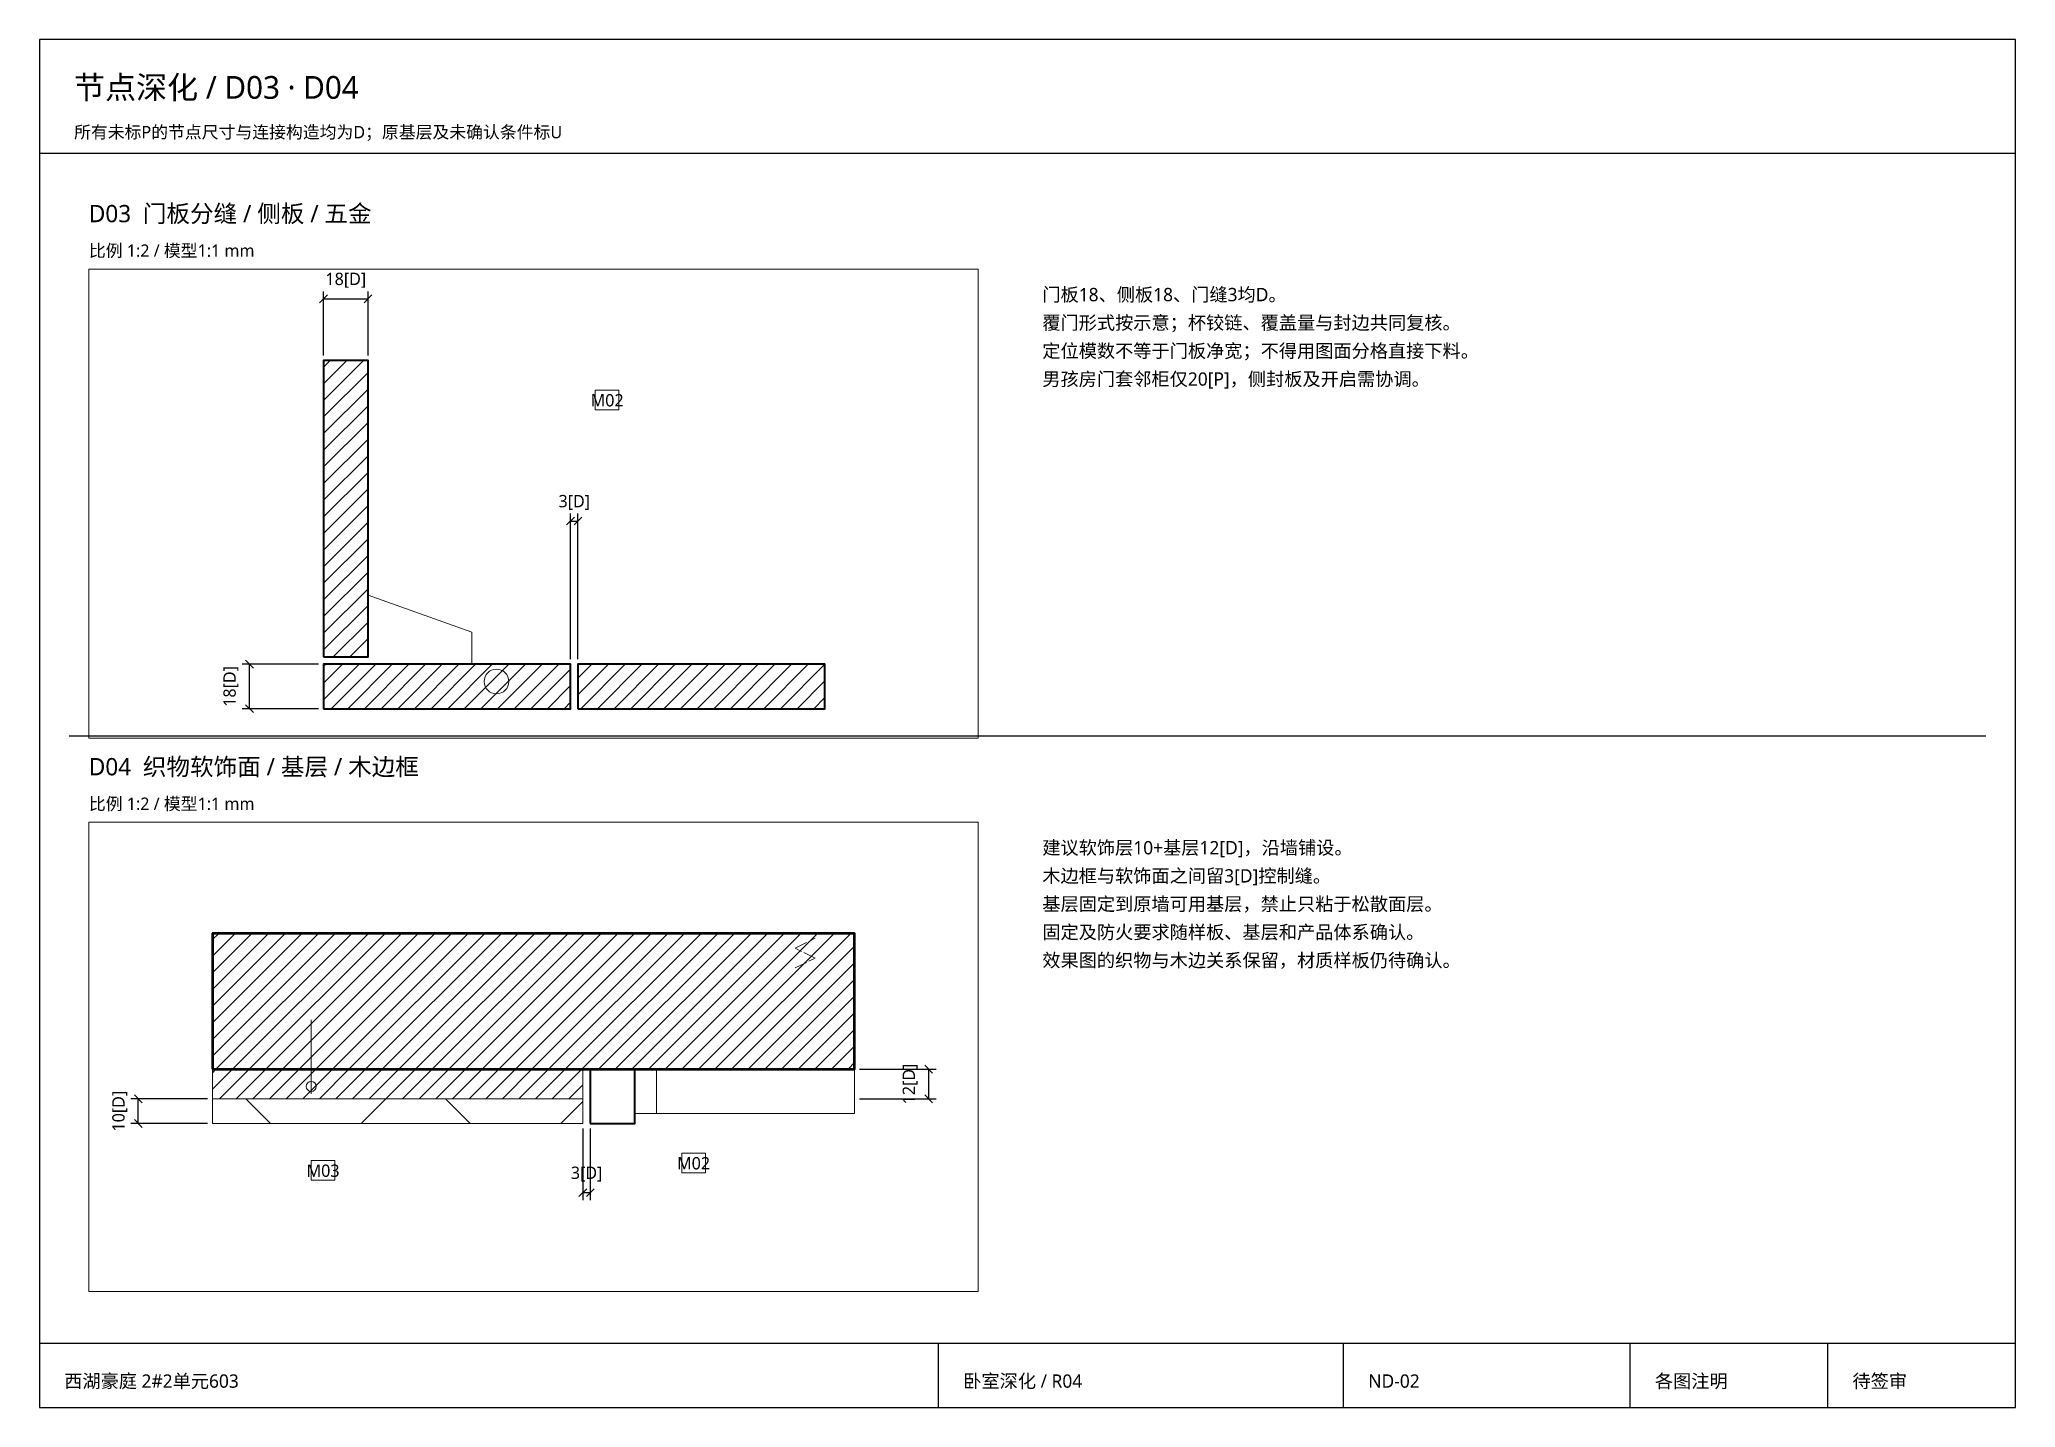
# Paper-space layout 'ND-02' of a CAD drawing. Header units: millimetres. Extents: x 10 to 410, y 10 to 287.
# The model-space entities are those that its viewports show. They can reach past a viewport. Long polylines and large blocks are cut down to what shows.
import ezdxf
from ezdxf.enums import TextEntityAlignment as Align

# ---------------------------------------------------------------- set-up
doc = ezdxf.new("R2010")
doc.units = ezdxf.units.MM
doc.linetypes.add('DASHED', pattern=[1.524, 1.27, -0.254])
for name, color, linetype, lineweight in [('A-DETAIL', 7, 'Continuous', 18), ('A-DIM', 7, 'Continuous', 13), ('A-HATCH', 8, 'Continuous', 9), ('A-MATERIAL', 7, 'Continuous', 13), ('A-OUTLINE', 7, 'Continuous', 35), ('A-PENDING', 8, 'DASHED', 13), ('A-SYMBOL', 7, 'Continuous', 18), ('A-WALL', 7, 'Continuous', 50), ('S-FRAME', 7, 'Continuous', 25), ('S-TEXT', 7, 'Continuous', 13)]:
    doc.layers.add(name, color=color, linetype=linetype, lineweight=lineweight)
doc.layers.add('S-VPORT', color=7, linetype='Continuous', lineweight=0, plot=False)
doc.styles.add('CN', font='NotoSansCJK-Regular.ttc')
doc.styles.add('OpenSansCondensed-Light', font='OpenSansCondensed-Light.ttf')
doc.dimstyles.new('EZDXF', dxfattribs={"dimtxt": 0.25, "dimasz": 0.175, "dimexe": 0.375, "dimexo": 0.125, "dimgap": 0.1, "dimtad": 1, "dimlfac": 100, "dimzin": 12, "dimdsep": 46, "dimtxsty": 'OpenSansCondensed-Light', "dimblk": 'ARCHTICK', "dimcen": 2.5, "dimazin": 3, "dimtfac": 0.5, "dimtmove": 2, "dimatfit": 3, "dimarcsym": 0})

# ---------------------------------------------------------------- blocks, each defined once
blk = doc.blocks.new('_ARCHTICK')
at = {"color": 0, "linetype": 'ByBlock', "const_width": 0.15}
blk.add_lwpolyline([(-0.5, -0.5), (0.5, 0.5)], dxfattribs=at)

msp = doc.modelspace()

# ---------------------------------------------------------------- hatches: boundary and pattern name
at = {"layer": 'A-HATCH'}
h = msp.add_hatch(dxfattribs=at)
h.set_pattern_fill('ANSI31', scale=1.5)
h.paths.add_polyline_path([(290000, 0), (290018, 0), (290018, 120), (290000, 120)])
h = msp.add_hatch(dxfattribs=at)
h.set_pattern_fill('ANSI31', scale=1.5)
h.paths.add_polyline_path([(295000, 0), (295260, 0), (295260, 55), (295000, 55)])
h = msp.add_hatch(dxfattribs=at)
h.set_pattern_fill('ANSI31', scale=1.5)
h.paths.add_polyline_path([(295000, -12), (295150, -12), (295150, 0), (295000, 0)])
h = msp.add_hatch(dxfattribs=at)
h.set_pattern_fill('ANSI31', scale=30, angle=45)
h.paths.add_polyline_path([(295153, -22), (295171, -22), (295171, 0), (295153, 0)])
h = msp.add_hatch(dxfattribs=at)
h.set_pattern_fill('ANSI31', scale=30, angle=45)
h.paths.add_polyline_path([(295171, -18), (295260, -18), (295260, 0), (295171, 0)])
h = msp.add_hatch(dxfattribs=at)
h.set_pattern_fill('ANSI31', scale=1.5)
h.paths.add_polyline_path([(290000, -21), (290100, -21), (290100, -3), (290000, -3)])
h = msp.add_hatch(dxfattribs=at)
h.set_pattern_fill('ANSI31', scale=1.5)
h.paths.add_polyline_path([(290103, -21), (290203, -21), (290203, -3), (290103, -3)])
h = msp.add_hatch(dxfattribs=at)
h.set_pattern_fill('ANSI37', scale=18)
h.paths.add_polyline_path([(295000, -22), (295150, -22), (295150, -12), (295000, -12)])

# ---------------------------------------------------------------- linework, layer by layer
at = {"layer": 'A-DETAIL'}
for points in [[(295000, -12), (295150, -12), (295150, 0), (295000, 0)], [(295171, -18), (295260, -18), (295260, 0), (295171, 0)], [(295000, -22), (295150, -22), (295150, -12), (295000, -12)]]:
    msp.add_lwpolyline(points, close=True, dxfattribs=at)
at = {"layer": 'A-MATERIAL'}
for points in [[(290110, 100), (290119.6, 100), (290119.6, 108), (290110, 108)], [(295040, -45), (295049.6, -45), (295049.6, -37), (295040, -37)], [(295190, -42), (295199.6, -42), (295199.6, -34), (295190, -34)]]:
    msp.add_lwpolyline(points, close=True, dxfattribs=at)
at = {"layer": 'A-OUTLINE'}
for points in [[(290000, 0), (290018, 0), (290018, 120), (290000, 120)], [(295153, -22), (295171, -22), (295171, 0), (295153, 0)], [(290000, -21), (290100, -21), (290100, -3), (290000, -3)], [(290103, -21), (290203, -21), (290203, -3), (290103, -3)]]:
    msp.add_lwpolyline(points, close=True, dxfattribs=at)
at = {"layer": 'A-PENDING'}
msp.add_lwpolyline([(295236, 41), (295244, 45), (295236, 49), (295244, 53)], dxfattribs=at)
at = {"layer": 'A-SYMBOL'}
msp.add_line((295040, -10), (295040, 20), dxfattribs=at)
msp.add_lwpolyline([(290060, -3), (290060, 10), (290018, 25), (290018, 45)], dxfattribs=at)
for centre, radius in [((290070, -10), 5), ((295040, -7), 2)]:
    msp.add_circle(centre, radius, dxfattribs=at)
at = {"layer": 'A-WALL'}
msp.add_lwpolyline([(295000, 0), (295260, 0), (295260, 55), (295000, 55)], close=True, dxfattribs=at)

# ---------------------------------------------------------------- texts
at = {"layer": 'A-MATERIAL', "style": 'CN'}
for s, p in [('M02', (290114.8, 101.4)), ('M03', (295044.8, -43.6)), ('M02', (295194.8, -40.6))]:
    msp.add_text(s, height=5, dxfattribs=at).set_placement(p, align=Align.CENTER)

# ---------------------------------------------------------------- dimensions: what is measured, and where the dimension line sits
at = {"layer": 'A-DIM'}
for base, p1, p2 in [((290000, 145), (290000, 120), (290018, 120)), ((290100, 55), (290100, -3), (290103, -3)), ((295150, -50), (295150, -22), (295153, -22))]:
    msp.add_linear_dim(base=base, p1=p1, p2=p2, dimstyle='EZDXF', override={"dimscale": 2, "dimtxt": 2.5, "dimasz": 2, "dimexe": 1.5, "dimexo": 1, "dimgap": 1, "dimtad": 1, "dimdec": 0, "dimlfac": 1, "dimzin": 8, "dimpost": '<>[D]', "dimtxsty": 'CN', "dimtsz": 0.8, "dimclrd": 0, "dimclre": 0, "dimclrt": 0}, dxfattribs=at).render()
for base, p1, p2 in [((295290, -12), (295260, -12), (295260, 0)), ((289970, -21), (290000, -21), (290000, -3)), ((294970, -22), (295000, -22), (295000, -12))]:
    msp.add_linear_dim(base=base, p1=p1, p2=p2, angle=90, dimstyle='EZDXF', override={"dimscale": 2, "dimtxt": 2.5, "dimasz": 2, "dimexe": 1.5, "dimexo": 1, "dimgap": 1, "dimtad": 1, "dimdec": 0, "dimlfac": 1, "dimzin": 8, "dimpost": '<>[D]', "dimtxsty": 'CN', "dimtsz": 0.8, "dimclrd": 0, "dimclre": 0, "dimclrt": 0}, dxfattribs=at).render()

psp = doc.layouts.new('ND-02')

# ---------------------------------------------------------------- linework, layer by layer
at = {"layer": 'S-FRAME'}
for p, q in [((10, 264), (410, 264)), ((16, 146), (404, 146)), ((10, 23), (410, 23)), ((192, 10), (192, 23)), ((274, 10), (274, 23)), ((332, 10), (332, 23)), ((372, 10), (372, 23))]:
    psp.add_line(p, q, dxfattribs=at)
psp.add_lwpolyline([(10, 10), (410, 10), (410, 287), (10, 287)], close=True, dxfattribs=at)

# ---------------------------------------------------------------- texts
at = {"layer": 'S-TEXT', "style": 'CN'}
for s, height, p in [('节点深化 / D03 · D04', 4.6, (17, 275)), ('所有未标P的节点尺寸与连接构造均为D；原基层及未确认条件标U', 2.5, (17, 267)), ('D03  门板分缝 / 侧板 / 五金', 3.5, (20, 250)), ('比例 1:2 / 模型1:1 mm', 2.5, (20, 243)), ('门板18、侧板18、门缝3均D。', 2.7, (213, 234)), ('覆门形式按示意；杯铰链、覆盖量与封边共同复核。', 2.7, (213, 228.3)), ('定位模数不等于门板净宽；不得用图面分格直接下料。', 2.7, (213, 222.6)), ('男孩房门套邻柜仅20[P]，侧封板及开启需协调。', 2.7, (213, 216.9)), ('D04  织物软饰面 / 基层 / 木边框', 3.5, (20, 138)), ('比例 1:2 / 模型1:1 mm', 2.5, (20, 131)), ('建议软饰层10+基层12[D]，沿墙铺设。', 2.7, (213, 122)), ('木边框与软饰面之间留3[D]控制缝。', 2.7, (213, 116.3)), ('基层固定到原墙可用基层，禁止只粘于松散面层。', 2.7, (213, 110.6)), ('固定及防火要求随样板、基层和产品体系确认。', 2.7, (213, 104.9)), ('效果图的织物与木边关系保留，材质样板仍待确认。', 2.7, (213, 99.2)), ('西湖豪庭 2#2单元603', 2.7, (15, 14)), ('卧室深化 / R04', 2.7, (197, 14)), ('ND-02', 2.7, (279, 14)), ('各图注明', 2.7, (337, 14)), ('待签审', 2.7, (377, 14))]:
    psp.add_text(s, height=height, dxfattribs=at).set_placement(p)

# ---------------------------------------------------------------- viewports
at = {"layer": 'S-VPORT'}
psp.add_viewport(center=(110, 193), size=(180, 95), view_center_point=(290085, 62), view_height=190, dxfattribs=at)
psp.add_viewport(center=(110, 81), size=(180, 95), view_center_point=(295130, 5), view_height=190, status=3, dxfattribs=at)

doc.saveas('drawing.dxf')
